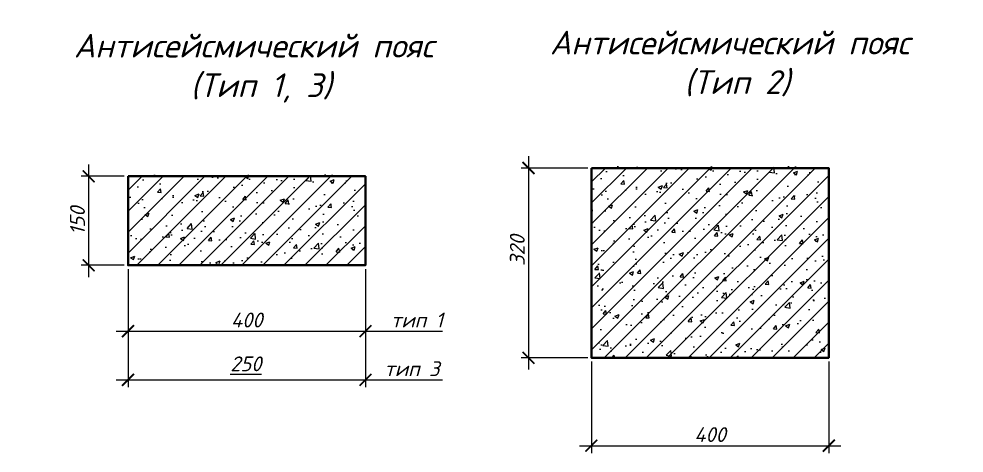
# Model space of a CAD drawing. Header units: millimetres. Extents: x -238377 to -11282, y -123214 to -44846.
# Drawn here: x -76020 to -74427, y -89371 to -88639 of the extents above; entities that cross this region are included whole.
import ezdxf

# ---------------------------------------------------------------- set-up
doc = ezdxf.new("R2010")
doc.units = ezdxf.units.MM
doc.header["$MEASUREMENT"] = 0
doc.layers.get('0').update_dxf_attribs({"lineweight": 5})
doc.layers.add('#Hatch', color=252, linetype='Continuous', lineweight=5, true_color=0x696969)
for name, color, linetype, lineweight in [('#Бетон разрез', 22, 'Continuous', 40), ('#Выноски', 150, 'Continuous', 15), ('k_ Размеры', 7, 'Continuous', 15)]:
    doc.layers.add(name, color=color, linetype=linetype, lineweight=lineweight)
doc.styles.add('STEP PR', font='isocpeui.ttf')
doc.dimstyles.new('SPDS', dxfattribs={"dimscale": 10, "dimtxt": 2.5, "dimasz": 2, "dimexe": 1.25, "dimexo": 0.625, "dimtad": 1, "dimdec": 0, "dimrnd": 0.001, "dimtxsty": 'STEP PR', "dimblk": 'ARCHTICK', "dimcen": 2.5, "dimdle": 2, "dimclrd": 256, "dimclre": 256, "dimclrt": 7, "dimadec": 0, "dimazin": 2, "dimtfac": 0.75, "dimtdec": 0, "dimtmove": 1, "dimatfit": 3, "dimfxl": 1, "dimtolj": 1, "dimarcsym": 1})

# ---------------------------------------------------------------- blocks, each defined once
blk = doc.blocks.new('_ArchTick')
at = {"color": 0, "linetype": 'ByBlock', "const_width": 0.15}
blk.add_lwpolyline([(-0.5, -0.5), (0.5, 0.5)], dxfattribs=at)
blk = doc.blocks.new('*D659')
at = {"layer": 'Defpoints', "color": 0, "lineweight": 0, "transparency": 16777216}
for p in [(-75835.9, -89054.1), (-75435.9, -89054.1), (-75435.9, -89165.2)]:
    blk.add_point(p, dxfattribs=at)
at = {"layer": 'k_ Размеры', "lineweight": -2, "transparency": 16777216}
for p, q in [((-75835.9, -89060.4), (-75835.9, -89177.7)), ((-75435.9, -89060.4), (-75435.9, -89177.7)), ((-75855.9, -89165.2), (-75415.9, -89165.2))]:
    blk.add_line(p, q, dxfattribs=at)
at = {"layer": 'k_ Размеры', "lineweight": -2, "transparency": 16777216, "xscale": 20, "yscale": 20, "zscale": 20, "rotation": 180}
blk.add_blockref('_ArchTick', (-75835.9, -89165.2), dxfattribs=at)
at = {"layer": 'k_ Размеры', "lineweight": -2, "transparency": 16777216, "xscale": 20, "yscale": 20, "zscale": 20}
blk.add_blockref('_ArchTick', (-75435.9, -89165.2), dxfattribs=at)
at = {"layer": 'k_ Размеры', "color": 7, "transparency": 16777216, "insert": (-75635.9, -89146.4), "char_height": 25, "attachment_point": 5, "style": 'STEP PR'}
blk.add_mtext('\\A1;400', dxfattribs=at)
blk = doc.blocks.new('*D663')
at = {"layer": 'Defpoints', "color": 0, "lineweight": 0, "transparency": 16777216}
for p in [(-75835.9, -88904.1), (-75902.3, -89054.1), (-75835.9, -89054.1)]:
    blk.add_point(p, dxfattribs=at)
at = {"layer": 'k_ Размеры', "lineweight": -2, "transparency": 16777216}
for p, q in [((-75902.3, -88884.1), (-75902.3, -89074.1)), ((-75842.2, -88904.1), (-75914.8, -88904.1)), ((-75842.2, -89054.1), (-75914.8, -89054.1))]:
    blk.add_line(p, q, dxfattribs=at)
at = {"layer": 'k_ Размеры', "lineweight": -2, "transparency": 16777216, "xscale": 20, "yscale": 20, "zscale": 20}
for p, rotation in [((-75902.3, -88904.1), 90), ((-75902.3, -89054.1), 270)]:
    blk.add_blockref('_ArchTick', p, dxfattribs=dict(at, rotation=rotation))
at = {"layer": 'k_ Размеры', "color": 7, "transparency": 16777216, "insert": (-75921, -88979.1), "char_height": 25, "attachment_point": 5, "rotation": 90, "style": 'STEP PR'}
blk.add_mtext('\\A1;150', dxfattribs=at)
blk = doc.blocks.new('*D660')
at = {"layer": 'Defpoints', "color": 0, "lineweight": 0, "transparency": 16777216}
for p in [(-75835.9, -89054.1), (-75435.9, -89054.1), (-75435.9, -89247.3)]:
    blk.add_point(p, dxfattribs=at)
at = {"layer": 'k_ Размеры', "lineweight": -2, "transparency": 16777216}
for p, q in [((-75835.9, -89060.4), (-75835.9, -89259.8)), ((-75435.9, -89060.4), (-75435.9, -89259.8)), ((-75855.9, -89247.3), (-75415.9, -89247.3))]:
    blk.add_line(p, q, dxfattribs=at)
at = {"layer": 'k_ Размеры', "lineweight": -2, "transparency": 16777216, "xscale": 20, "yscale": 20, "zscale": 20, "rotation": 180}
blk.add_blockref('_ArchTick', (-75835.9, -89247.3), dxfattribs=at)
at = {"layer": 'k_ Размеры', "lineweight": -2, "transparency": 16777216, "xscale": 20, "yscale": 20, "zscale": 20}
blk.add_blockref('_ArchTick', (-75435.9, -89247.3), dxfattribs=at)
at = {"layer": 'k_ Размеры', "color": 7, "transparency": 16777216, "insert": (-75637.4, -89220.3), "char_height": 25, "attachment_point": 5, "style": 'STEP PR'}
blk.add_mtext('\\A1;\\L250', dxfattribs=at)
blk = doc.blocks.new('*D661')
at = {"layer": 'Defpoints', "color": 0, "lineweight": 0, "transparency": 16777216}
for p in [(-75055.3, -89210.1), (-74655.3, -89210.1), (-74655.3, -89358.3)]:
    blk.add_point(p, dxfattribs=at)
at = {"layer": 'k_ Размеры', "lineweight": -2, "transparency": 16777216}
for p, q in [((-75055.3, -89216.3), (-75055.3, -89370.8)), ((-74655.3, -89216.3), (-74655.3, -89370.8)), ((-75075.3, -89358.3), (-74635.3, -89358.3))]:
    blk.add_line(p, q, dxfattribs=at)
at = {"layer": 'k_ Размеры', "lineweight": -2, "transparency": 16777216, "xscale": 20, "yscale": 20, "zscale": 20, "rotation": 180}
blk.add_blockref('_ArchTick', (-75055.3, -89358.3), dxfattribs=at)
at = {"layer": 'k_ Размеры', "lineweight": -2, "transparency": 16777216, "xscale": 20, "yscale": 20, "zscale": 20}
blk.add_blockref('_ArchTick', (-74655.3, -89358.3), dxfattribs=at)
at = {"layer": 'k_ Размеры', "color": 7, "transparency": 16777216, "insert": (-74855.3, -89339.6), "char_height": 25, "attachment_point": 5, "style": 'STEP PR'}
blk.add_mtext('\\A1;400', dxfattribs=at)
blk = doc.blocks.new('*D662')
at = {"layer": 'Defpoints', "color": 0, "lineweight": 0, "transparency": 16777216}
for p in [(-75055.3, -88890.1), (-75161.3, -89210.1), (-75055.3, -89210.1)]:
    blk.add_point(p, dxfattribs=at)
at = {"layer": 'k_ Размеры', "lineweight": -2, "transparency": 16777216}
for p, q in [((-75161.3, -88870.1), (-75161.3, -89230.1)), ((-75061.5, -88890.1), (-75173.8, -88890.1)), ((-75061.5, -89210.1), (-75173.8, -89210.1))]:
    blk.add_line(p, q, dxfattribs=at)
at = {"layer": 'k_ Размеры', "lineweight": -2, "transparency": 16777216, "xscale": 20, "yscale": 20, "zscale": 20}
for p, rotation in [((-75161.3, -88890.1), 90), ((-75161.3, -89210.1), 270)]:
    blk.add_blockref('_ArchTick', p, dxfattribs=dict(at, rotation=rotation))
at = {"layer": 'k_ Размеры', "color": 7, "transparency": 16777216, "insert": (-75180.1, -89029.2), "char_height": 25, "attachment_point": 5, "rotation": 90, "style": 'STEP PR'}
blk.add_mtext('\\A1;320', dxfattribs=at)

msp = doc.modelspace()

# ---------------------------------------------------------------- hatches: boundary and pattern name
at = {"layer": '#Hatch', "lineweight": 0}
h = msp.add_hatch(dxfattribs=at)
h.set_pattern_fill('AR-CONC', color=256, scale=10)
h.set_pattern_definition([(50, (103639.646, 23.186), (71.726018, -6.275213), [7.5, -82.5]), (355, (103639.646, 23.19), (-13.875133, 75.219213), [6, -66]), (100.451444, (103645.62, 22.664), (57.850885, 68.944), [6.37402, -70.11421]), (46.1842, (103639.65, 43.19), (106.724133, -16.55193), [11.25, -123.75]), (96.635635, (103648.54, 41.81), (93.466195, 97.41186), [9.561034, -105.171376]), (351.184164, (103639.65, 43.19), (93.466195, 97.41186), [9, -99]), (21, (103649.646, 38.186), (59.690705, -40.261889), [7.5, -82.5]), (326, (103649.646, 38.19), (24.331533, 72.515005), [6, -66]), (71.451445, (103654.62, 34.83), (84.022238, 32.253115), [6.37402, -70.11421]), (37.5, (103639.646, 23.186), (1.2159855, 33.2893854), [0, -65.2, 0, -67, 0, -66.25]), (7.5, (103639.646, 23.186), (26.306954, 39.441171), [0, -38.2, 0, -63.7, 0, -25.25]), (327.5, (103617.346, 23.186), (53.3822436, -2.255487), [0, -25, 0, -78, 0, -103.5]), (317.5, (103607.346, 23.186), (58.318617, 10.010498), [0, -32.5, 0, -51.8, 0, -73.5])])
h.paths.add_polyline_path([(-74655.3, -88886.9), (-75055.3, -88886.9), (-75055.3, -89210.1), (-74655.3, -89210.1)])
h = msp.add_hatch(dxfattribs=at)
h.set_pattern_fill('ANSI31', color=256, scale=200)
h.set_pattern_definition([(45, (103639.646, 14.064), (-17.6776695, 17.6776695), [])])
h.paths.add_polyline_path([(-74655.3, -88890.1), (-75055.3, -88890.1), (-75055.3, -89210.1), (-74655.3, -89210.1)])
h = msp.add_hatch(dxfattribs=at)
h.set_pattern_fill('AR-CONC', color=256, scale=10)
h.set_pattern_definition([(50, (102859.024, 9.12), (71.726018, -6.275213), [7.5, -82.5]), (355, (102859.024, 9.12), (-13.875133, 75.219213), [6, -66]), (100.451444, (102865, 8.6), (57.850885, 68.944), [6.37402, -70.11421]), (46.1842, (102859.024, 29.12), (106.724133, -16.55193), [11.25, -123.75]), (96.635635, (102867.92, 27.74), (93.466195, 97.41186), [9.561034, -105.171376]), (351.184164, (102859.02, 29.12), (93.466195, 97.41186), [9, -99]), (21, (102869.024, 24.12), (59.690705, -40.261889), [7.5, -82.5]), (326, (102869.024, 24.12), (24.331533, 72.515005), [6, -66]), (71.451445, (102874, 20.77), (84.022238, 32.253115), [6.37402, -70.11421]), (37.5, (102859.024, 9.122), (1.2159855, 33.2893854), [0, -65.2, 0, -67, 0, -66.25]), (7.5, (102859.024, 9.122), (26.306954, 39.441171), [0, -38.2, 0, -63.7, 0, -25.25]), (327.5, (102836.724, 9.122), (53.3822436, -2.255487), [0, -25, 0, -78, 0, -103.5]), (317.5, (102826.724, 9.122), (58.318617, 10.010498), [0, -32.5, 0, -51.8, 0, -73.5])])
h.paths.add_polyline_path([(-75435.9, -88900.9), (-75835.9, -88900.9), (-75835.9, -89050.9), (-75435.9, -89050.9)])
h = msp.add_hatch(dxfattribs=at)
h.set_pattern_fill('ANSI31', color=256, scale=200)
h.set_pattern_definition([(45, (102859.024, 0), (-17.6776695, 17.6776695), [])])
h.paths.add_polyline_path([(-75435.9, -88904.1), (-75835.9, -88904.1), (-75835.9, -89054.1), (-75435.9, -89054.1)])

# ---------------------------------------------------------------- linework, layer by layer
at = {"layer": '#Бетон разрез'}
for points in [[(-75055.3, -88890.1), (-74655.3, -88890.1), (-74655.3, -89210.1), (-75055.3, -89210.1)], [(-75835.9, -88904.1), (-75435.9, -88904.1), (-75435.9, -89054.1), (-75835.9, -89054.1)]]:
    msp.add_lwpolyline(points, close=True, dxfattribs=at)
at = {"layer": 'k_ Размеры'}
for p, q in [((-75415.9, -89165.2), (-75305.9, -89165.2)), ((-75415.9, -89247.3), (-75305.9, -89247.3))]:
    msp.add_line(p, q, dxfattribs=at)

# ---------------------------------------------------------------- texts
at = {"layer": '#Выноски', "char_height": 40, "width": 750.366, "attachment_point": 2, "style": 'STEP PR', "bg_fill": 2}
for s, insert in [('Антисейсмический пояс\\P (Тип 1, 3)', (-75624.5, -88663.8)), ('Антисейсмический пояс\\P (Тип 2)', (-74822.6, -88658.6))]:
    msp.add_mtext(s, dxfattribs=dict(at, insert=insert))
at = {"layer": 'k_ Размеры', "color": 7, "char_height": 25, "attachment_point": 5, "style": 'STEP PR'}
for s, insert in [('\\A1;тип 1', (-75349.1, -89146.4)), ('\\A1;тип 3', (-75357.6, -89228.5))]:
    msp.add_mtext(s, dxfattribs=dict(at, insert=insert))

# ---------------------------------------------------------------- dimensions: what is measured, and where the dimension line sits
at = {"layer": 'k_ Размеры'}
dim = msp.add_linear_dim(base=(-75161.3, -89210.1), p1=(-75055.3, -88890.1), p2=(-75055.3, -89210.1), angle=90, dimstyle='SPDS', dxfattribs=at)
dim.commit()
dim.dimension.update_dxf_attribs({"geometry": '*D662', "text_midpoint": (-75161.3, -89029.2), "dimtype": 160})
dim = msp.add_linear_dim(base=(-75902.3, -89054.1), p1=(-75835.9, -88904.1), p2=(-75835.9, -89054.1), angle=90, dimstyle='SPDS', dxfattribs=at)
dim.commit()
dim.dimension.update_dxf_attribs({"geometry": '*D663', "text_midpoint": (-75921, -88979.1)})
for base, p1, p2, picture, middle in [((-75435.9, -89165.2), (-75835.9, -89054.1), (-75435.9, -89054.1), '*D659', (-75635.9, -89146.4)), ((-74655.3, -89358.3), (-75055.3, -89210.1), (-74655.3, -89210.1), '*D661', (-74855.3, -89339.6))]:
    dim = msp.add_linear_dim(base=base, p1=p1, p2=p2, dimstyle='SPDS', dxfattribs=at)
    dim.commit()
    dim.dimension.update_dxf_attribs({"geometry": picture, "text_midpoint": middle})
dim = msp.add_linear_dim(base=(-75435.9, -89247.3), p1=(-75835.9, -89054.1), p2=(-75435.9, -89054.1), text='%%U250', dimstyle='SPDS', dxfattribs=at)
dim.commit()
dim.dimension.update_dxf_attribs({"geometry": '*D660', "text_midpoint": (-75637.4, -89241.5), "dimtype": 160})

doc.saveas('drawing.dxf')
